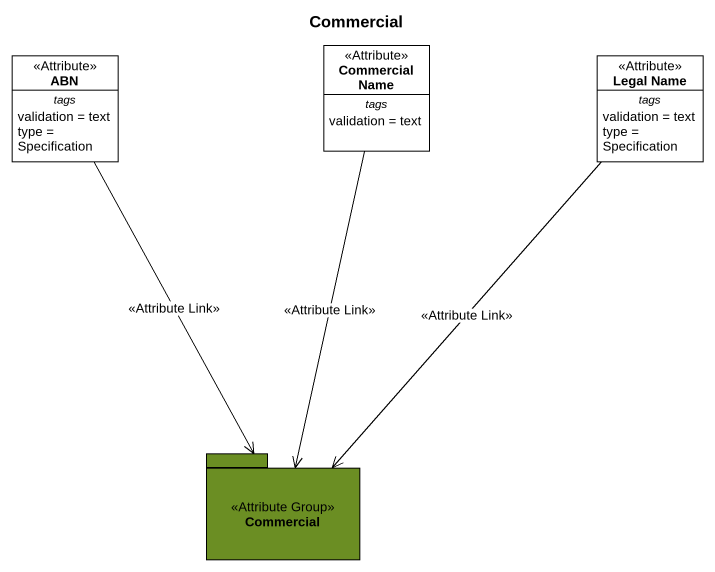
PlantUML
@startuml
title Commercial
hide circle
hide empty members
class ABN <<Attribute>> {
  -- tags --
  validation = text
  type = Specification
}
class "Commercial Name" as Commercial_Name <<Attribute>> {
  -- tags --
  validation = text
}
class "Legal Name" as Legal_Name <<Attribute>> {
  -- tags --
  validation = text
  type = Specification
}
package Commercial <<Attribute Group>> #6B8E23 {
}
ABN --> Commercial : <<Attribute Link>>
Commercial_Name --> Commercial : <<Attribute Link>>
Legal_Name --> Commercial : <<Attribute Link>>
@enduml
